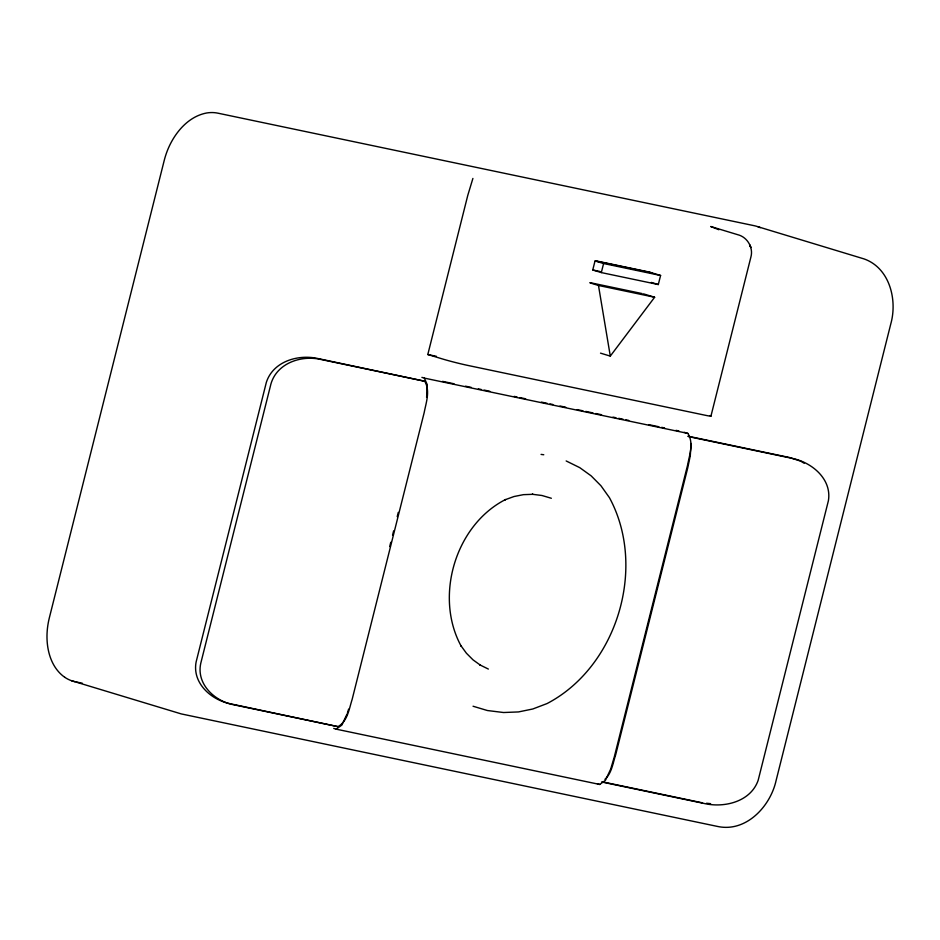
<?xml version="1.0" encoding="UTF-8"?>
<svg xmlns="http://www.w3.org/2000/svg" width="940" height="940" viewBox="0 0 940 940"><rect width="100%" height="100%" fill="white"/><g stroke="black" fill="none" stroke-linecap="round" stroke-linejoin="round"><path stroke-width="1.41" d="M691.111 443.48L690.277 455.736L687.716 467.979L615.712 754.656C612.915 763.01 611.775 773.268 604.925 779.342M426.607 397.373L427.312 384.812L424.363 378.115L421.896 377.375M710.017 415.562A18.377 0.799 14.1 0 1 704.941 415.186L468.061 365.472A18.377 0.799 14.1 0 1 442.905 359.092L427.806 354.521L467.779 195.367L472.902 178.436M389.701 546.539L390.77 542.274M392.556 535.154L393.637 530.889M397.209 516.659L398.278 512.382M596.736 261.038L649.446 272.095L660.585 275.479L658.306 284.538L601.318 272.577L603.598 263.517L595.243 260.991M710.945 416.115L750.919 256.972C753.539 247.443 747.171 236.927 737.606 234.659L710.734 226.505L718.889 229.736M347.483 712.708L348.634 709.136M347.107 713.895L341.843 725.081L336.191 729.158L333.724 728.406M600.519 353.146L610.295 356.107L654.639 297.252L643.465 293.856M338.001 726.655C347.671 721.168 349.034 709.019 352.159 699.348L424.163 412.684C426.102 402.449 430.414 391.017 424.751 381.252L317.344 358.41C297.639 354.192 273.011 361.571 266.337 382.392L196.131 661.913C192.007 683.145 211.3 700.1 230.582 703.825L338.001 726.655L233.813 704.789C214.708 701.287 196.166 684.109 200.761 663.323L270.978 383.79C277.041 363.134 301.047 355.05 320.563 359.397L424.751 381.252M336.191 729.158L599.732 784.454L605.395 780.376L610.648 769.19L614.29 756.959L687.563 465.23C689.478 454.889 693.932 443.175 687.904 433.422L684.214 432.306M706.563 803.254L710.593 803.653M541.064 454.408L543.766 454.748M652.019 272.882L595.032 260.921L592.752 269.98L599.885 271.472M603.598 263.517L660.585 275.479M590.109 282.658L642.067 293.562M590.097 282.916L598.475 285.466L654.639 297.252M427.806 354.521L436.407 356.319M442.552 381.358L454.008 383.767M465.476 386.176L471.199 387.374M478.366 388.878L481.221 389.477M484.088 390.077L489.822 391.275M514.168 396.386L517.035 396.986M519.89 397.596L525.625 398.795M541.381 402.097L547.104 403.307M549.971 403.906L552.837 404.505M559.993 406.01L565.727 407.208M577.184 409.617L582.918 410.815M585.773 411.414L592.94 412.919M595.807 413.518L601.529 414.728M612.986 417.125L615.853 417.724M618.72 418.323L623.02 419.228M625.875 419.828L628.743 420.427M648.8 424.645L658.823 426.748M661.689 427.348L664.545 427.947M676.013 430.356L678.88 430.955M424.363 378.115L687.904 433.422M687.951 436.184L789.295 457.451L800.751 461.176L804.17 463.255M688.303 436.56L792.514 458.438C811.913 462.445 832.029 479.142 828.387 500.762L758.169 780.282C750.919 801.221 725.633 807.824 705.752 803.818L601.541 781.962M602.611 781.88L702.533 802.854M76.563 682.017L82.309 683.227M551.345 498.271L541.969 495.498L532.252 494.264L533.004 494.311L523.404 494.663L514.027 496.52L504.945 499.81L505.52 499.539C455.219 525.202 434.186 596.806 461.14 646.086L460.812 645.533L466.416 653.23L473.008 659.845L480.552 665.285L479.905 664.897L488.353 669.057M473.055 706.234L487.39 710.523L503.558 712.52L518.469 711.933L532.816 708.983L547.068 703.555C617.322 666.824 647.108 567.231 609.449 497.695L600.93 485.733L591.131 475.84L579.757 467.65L566.174 460.953M757.957 226.74L864.107 258.935C889.663 267.982 897.512 299.801 890.826 323.771L776.029 780.799C770.283 806.532 746.031 832.534 717.69 826.471L181.279 713.918L71.522 680.713M651.35 282.423L658.306 284.538M592.964 270.05L601.318 272.577M597.276 783.713L599.732 784.454M64.778 677.317C50.925 667.576 46.319 649.411 47.059 633.29A60.219 44.709 -73.1 0 1 49.362 617.745L164.218 160.47A60.219 44.709 -73.1 0 1 169.564 145.571C176.791 130.496 189.445 116.278 206.53 113.012A52.076 38.669 -73.1 0 1 217.927 113.176L754.35 225.729A52.076 38.669 -73.1 0 1 760.272 227.668M598.475 285.466L610.295 356.107M75.118 681.723A52.076 38.669 -73.1 0 1 64.79 677.317M750.238 245.869L749.932 245.023L750.79 247.537L750.238 245.869"/></g></svg>
